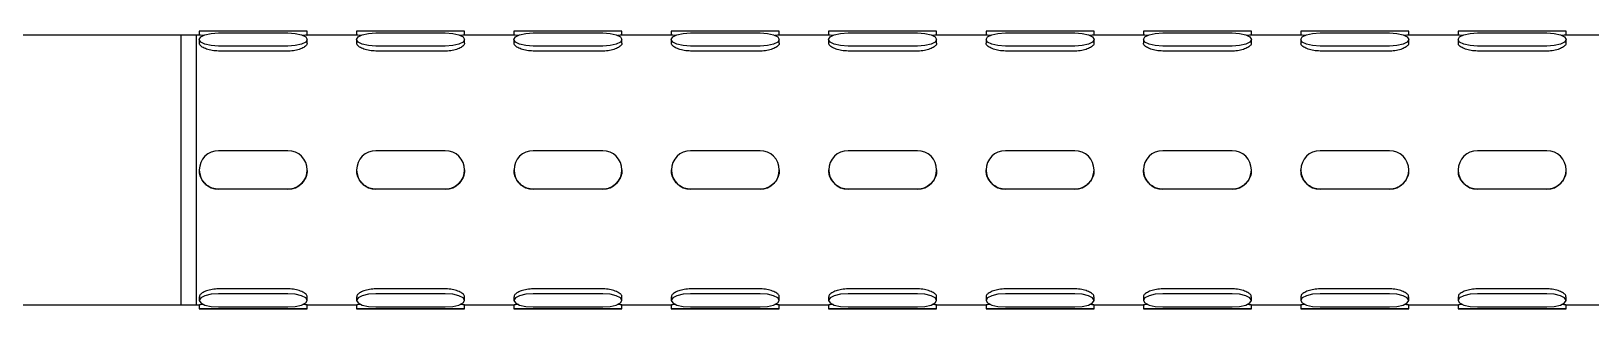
# Model space of a CAD drawing. Extents: x 0 to 3125, y 0 to 2290.
# Drawn here: x 743.2 to 944.8, y 1381.1 to 1417 of the extents above; entities that cross this region are included whole.
import ezdxf

# ---------------------------------------------------------------- set-up
doc = ezdxf.new("R2010")
doc.units = 0
doc.header["$LTSCALE"] = 10
doc.header["$MEASUREMENT"] = 0
doc.layers.get('0').update_dxf_attribs({"linetype": 'CONTINUOUS'})

msp = doc.modelspace()

# ---------------------------------------------------------------- linework, layer by layer
at = {"color": 7, "linetype": 'Continuous', "lineweight": 25}
for p, q in [((762.52, 1416.46), (738.51, 1416.46)), ((764.51, 1416.46), (762.52, 1416.46)), ((762.52, 1416.46), (762.52, 1399.01)), ((762.52, 1416.46), (762.52, 1381.56)), ((764.95, 1416.46), (764.51, 1416.46)), ((764.51, 1416.46), (764.51, 1381.56)), ((764.51, 1416.46), (764.51, 1381.56)), ((764.91, 1416.96), (764.91, 1416.46)), ((764.91, 1415.88), (764.91, 1415.41)), ((776.38, 1416.96), (767.41, 1416.96)), ((767.41, 1416.73), (776.38, 1416.73)), ((785.29, 1416.46), (778.84, 1416.46)), ((778.87, 1416.46), (778.87, 1416.96)), ((778.87, 1415.41), (778.87, 1415.88)), ((785.25, 1416.96), (785.25, 1416.46)), ((785.25, 1415.88), (785.25, 1415.41)), ((796.72, 1416.96), (787.75, 1416.96)), ((787.75, 1416.73), (796.72, 1416.73)), ((805.63, 1416.46), (799.18, 1416.46)), ((799.21, 1416.46), (799.21, 1416.96)), ((799.21, 1415.41), (799.21, 1415.88)), ((805.59, 1416.96), (805.59, 1416.46)), ((805.59, 1415.88), (805.59, 1415.41)), ((817.06, 1416.96), (808.09, 1416.96)), ((808.09, 1416.73), (817.06, 1416.73)), ((825.97, 1416.46), (819.52, 1416.46)), ((819.55, 1416.46), (819.55, 1416.96)), ((819.55, 1415.41), (819.55, 1415.88)), ((825.93, 1416.96), (825.93, 1416.46)), ((825.93, 1415.88), (825.93, 1415.41)), ((837.4, 1416.96), (828.43, 1416.96)), ((828.43, 1416.73), (837.4, 1416.73)), ((846.31, 1416.46), (839.86, 1416.46)), ((839.89, 1416.46), (839.89, 1416.96)), ((839.89, 1415.41), (839.89, 1415.88)), ((846.27, 1416.96), (846.27, 1416.46)), ((846.27, 1415.88), (846.27, 1415.41)), ((857.74, 1416.96), (848.77, 1416.96)), ((848.77, 1416.73), (857.74, 1416.73)), ((866.65, 1416.46), (860.2, 1416.46)), ((860.23, 1416.46), (860.23, 1416.96)), ((860.23, 1415.41), (860.23, 1415.88)), ((866.61, 1416.96), (866.61, 1416.46)), ((866.61, 1415.88), (866.61, 1415.41)), ((878.08, 1416.96), (869.11, 1416.96)), ((869.11, 1416.73), (878.08, 1416.73)), ((886.99, 1416.46), (880.54, 1416.46)), ((880.57, 1416.46), (880.57, 1416.96)), ((880.57, 1415.41), (880.57, 1415.88)), ((886.95, 1416.96), (886.95, 1416.46)), ((886.95, 1415.88), (886.95, 1415.41)), ((898.42, 1416.96), (889.45, 1416.96)), ((889.45, 1416.73), (898.42, 1416.73)), ((907.33, 1416.46), (900.88, 1416.46)), ((900.91, 1416.46), (900.91, 1416.96)), ((900.91, 1415.41), (900.91, 1415.88)), ((907.29, 1416.96), (907.29, 1416.46)), ((907.29, 1415.88), (907.29, 1415.41)), ((918.76, 1416.96), (909.79, 1416.96)), ((909.79, 1416.73), (918.76, 1416.73)), ((927.67, 1416.46), (921.22, 1416.46)), ((921.25, 1416.46), (921.25, 1416.96)), ((921.25, 1415.41), (921.25, 1415.88)), ((927.63, 1416.96), (927.63, 1416.46)), ((927.63, 1415.88), (927.63, 1415.41)), ((939.1, 1416.96), (930.13, 1416.96)), ((930.13, 1416.73), (939.1, 1416.73)), ((948.01, 1416.46), (941.56, 1416.46)), ((941.59, 1416.46), (941.59, 1416.96)), ((941.59, 1415.41), (941.59, 1415.88)), ((776.38, 1415.03), (767.41, 1415.03)), ((776.38, 1414.39), (767.41, 1414.39)), ((796.72, 1415.03), (787.75, 1415.03)), ((796.72, 1414.39), (787.75, 1414.39)), ((817.06, 1415.03), (808.09, 1415.03)), ((817.06, 1414.39), (808.09, 1414.39)), ((837.4, 1415.03), (828.43, 1415.03)), ((837.4, 1414.39), (828.43, 1414.39)), ((857.74, 1415.03), (848.77, 1415.03)), ((857.74, 1414.39), (848.77, 1414.39)), ((878.08, 1415.03), (869.11, 1415.03)), ((878.08, 1414.39), (869.11, 1414.39)), ((898.42, 1415.03), (889.45, 1415.03)), ((898.42, 1414.39), (889.45, 1414.39)), ((918.76, 1415.03), (909.79, 1415.03)), ((918.76, 1414.39), (909.79, 1414.39)), ((939.1, 1415.03), (930.13, 1415.03)), ((939.1, 1414.39), (930.13, 1414.39)), ((767.41, 1401.52), (776.38, 1401.52)), ((787.75, 1401.52), (796.72, 1401.52)), ((808.09, 1401.52), (817.06, 1401.52)), ((828.43, 1401.52), (837.4, 1401.52)), ((848.77, 1401.52), (857.74, 1401.52)), ((869.11, 1401.52), (878.08, 1401.52)), ((889.45, 1401.52), (898.42, 1401.52)), ((909.79, 1401.52), (918.76, 1401.52)), ((930.13, 1401.52), (939.1, 1401.52)), ((762.52, 1399.01), (762.52, 1381.56)), ((764.91, 1399.02), (764.91, 1399.02)), ((778.87, 1399.02), (778.87, 1399.02)), ((785.25, 1399.02), (785.25, 1399.02)), ((799.21, 1399.02), (799.21, 1399.02)), ((805.59, 1399.02), (805.59, 1399.02)), ((819.55, 1399.02), (819.55, 1399.02)), ((825.93, 1399.02), (825.93, 1399.02)), ((839.89, 1399.02), (839.89, 1399.02)), ((846.27, 1399.02), (846.27, 1399.02)), ((860.23, 1399.02), (860.23, 1399.02)), ((866.61, 1399.02), (866.61, 1399.02)), ((880.57, 1399.02), (880.57, 1399.02)), ((886.95, 1399.02), (886.95, 1399.02)), ((900.91, 1399.02), (900.91, 1399.02)), ((907.29, 1399.02), (907.29, 1399.02)), ((921.25, 1399.02), (921.25, 1399.02)), ((927.63, 1399.02), (927.63, 1399.02)), ((941.59, 1399.02), (941.59, 1399.02)), ((776.38, 1396.53), (767.41, 1396.53)), ((776.38, 1396.53), (767.41, 1396.53)), ((796.72, 1396.53), (787.75, 1396.53)), ((796.72, 1396.53), (787.75, 1396.53)), ((817.06, 1396.53), (808.09, 1396.53)), ((817.06, 1396.53), (808.09, 1396.53)), ((837.4, 1396.53), (828.43, 1396.53)), ((837.4, 1396.53), (828.43, 1396.53)), ((857.74, 1396.53), (848.77, 1396.53)), ((857.74, 1396.53), (848.77, 1396.53)), ((878.08, 1396.53), (869.11, 1396.53)), ((878.08, 1396.53), (869.11, 1396.53)), ((898.42, 1396.53), (889.45, 1396.53)), ((898.42, 1396.53), (889.45, 1396.53)), ((918.76, 1396.53), (909.79, 1396.53)), ((918.76, 1396.53), (909.79, 1396.53)), ((939.1, 1396.53), (930.13, 1396.53)), ((939.1, 1396.53), (930.13, 1396.53)), ((776.38, 1383.64), (767.41, 1383.64)), ((776.38, 1383.01), (767.41, 1383.01)), ((796.72, 1383.64), (787.75, 1383.64)), ((796.72, 1383.01), (787.75, 1383.01)), ((817.06, 1383.64), (808.09, 1383.64)), ((817.06, 1383.01), (808.09, 1383.01)), ((837.4, 1383.64), (828.43, 1383.64)), ((837.4, 1383.01), (828.43, 1383.01)), ((857.74, 1383.64), (848.77, 1383.64)), ((857.74, 1383.01), (848.77, 1383.01)), ((878.08, 1383.64), (869.11, 1383.64)), ((878.08, 1383.01), (869.11, 1383.01)), ((898.42, 1383.64), (889.45, 1383.64)), ((898.42, 1383.01), (889.45, 1383.01)), ((918.76, 1383.64), (909.79, 1383.64)), ((918.76, 1383.01), (909.79, 1383.01)), ((939.1, 1383.64), (930.13, 1383.64)), ((939.1, 1383.01), (930.13, 1383.01)), ((682.18, 1381.56), (762.52, 1381.56)), ((762.52, 1381.56), (764.51, 1381.56)), ((764.51, 1381.56), (764.94, 1381.56)), ((764.91, 1382.62), (764.91, 1382.15)), ((764.91, 1381.57), (764.91, 1381.07)), ((767.41, 1381.3), (776.38, 1381.3)), ((776.38, 1381.07), (767.41, 1381.07)), ((767.41, 1381.06), (776.38, 1381.06)), ((778.84, 1381.56), (785.28, 1381.56)), ((778.87, 1382.15), (778.87, 1382.62)), ((778.87, 1381.07), (778.87, 1381.57)), ((785.25, 1382.62), (785.25, 1382.15)), ((785.25, 1381.57), (785.25, 1381.07)), ((787.75, 1381.3), (796.72, 1381.3)), ((796.72, 1381.07), (787.75, 1381.07)), ((787.75, 1381.06), (796.72, 1381.06)), ((799.18, 1381.56), (805.62, 1381.56)), ((799.21, 1382.15), (799.21, 1382.62)), ((799.21, 1381.07), (799.21, 1381.57)), ((805.59, 1382.62), (805.59, 1382.15)), ((805.59, 1381.57), (805.59, 1381.07)), ((808.09, 1381.3), (817.06, 1381.3)), ((817.06, 1381.07), (808.09, 1381.07)), ((808.09, 1381.06), (817.06, 1381.06)), ((819.52, 1381.56), (825.96, 1381.56)), ((819.55, 1382.15), (819.55, 1382.62)), ((819.55, 1381.07), (819.55, 1381.57)), ((825.93, 1382.62), (825.93, 1382.15)), ((825.93, 1381.57), (825.93, 1381.07)), ((828.43, 1381.3), (837.4, 1381.3)), ((837.4, 1381.07), (828.43, 1381.07)), ((828.43, 1381.06), (837.4, 1381.06)), ((839.86, 1381.56), (846.3, 1381.56)), ((839.89, 1382.15), (839.89, 1382.62)), ((839.89, 1381.07), (839.89, 1381.57)), ((846.27, 1382.62), (846.27, 1382.15)), ((846.27, 1381.57), (846.27, 1381.07)), ((848.77, 1381.3), (857.74, 1381.3)), ((857.74, 1381.07), (848.77, 1381.07)), ((848.77, 1381.06), (857.74, 1381.06)), ((860.2, 1381.56), (866.64, 1381.56)), ((860.23, 1382.15), (860.23, 1382.62)), ((860.23, 1381.07), (860.23, 1381.57)), ((866.61, 1382.62), (866.61, 1382.15)), ((866.61, 1381.57), (866.61, 1381.07)), ((869.11, 1381.3), (878.08, 1381.3)), ((878.08, 1381.07), (869.11, 1381.07)), ((869.11, 1381.06), (878.08, 1381.06)), ((880.54, 1381.56), (886.98, 1381.56)), ((880.57, 1382.15), (880.57, 1382.62)), ((880.57, 1381.07), (880.57, 1381.57)), ((886.95, 1382.62), (886.95, 1382.15)), ((886.95, 1381.57), (886.95, 1381.07)), ((889.45, 1381.3), (898.42, 1381.3)), ((898.42, 1381.07), (889.45, 1381.07)), ((889.45, 1381.06), (898.42, 1381.06)), ((900.88, 1381.56), (907.32, 1381.56)), ((900.91, 1382.15), (900.91, 1382.62)), ((900.91, 1381.07), (900.91, 1381.57)), ((907.29, 1382.62), (907.29, 1382.15)), ((907.29, 1381.57), (907.29, 1381.07)), ((909.79, 1381.3), (918.76, 1381.3)), ((918.76, 1381.07), (909.79, 1381.07)), ((909.79, 1381.06), (918.76, 1381.06)), ((921.22, 1381.56), (927.66, 1381.56)), ((921.25, 1382.15), (921.25, 1382.62)), ((921.25, 1381.07), (921.25, 1381.57)), ((927.63, 1382.62), (927.63, 1382.15)), ((927.63, 1381.57), (927.63, 1381.07)), ((930.13, 1381.3), (939.1, 1381.3)), ((939.1, 1381.07), (930.13, 1381.07)), ((930.13, 1381.06), (939.1, 1381.06)), ((941.56, 1381.56), (948, 1381.56)), ((941.59, 1382.15), (941.59, 1382.62)), ((941.59, 1381.07), (941.59, 1381.57))]:
    msp.add_line(p, q, dxfattribs=at)
at = {"color": 7, "linetype": 'Continuous', "lineweight": 25, "flags": 128}
for points in [[(767.41, 1415.03), (766.45, 1415.09), (765.64, 1415.28), (765.1, 1415.55), (764.91, 1415.88), (765.1, 1416.21), (765.64, 1416.48), (766.45, 1416.67), (767.41, 1416.73)], [(776.38, 1416.73), (777.33, 1416.67), (778.14, 1416.48), (778.68, 1416.21), (778.87, 1415.88), (778.68, 1415.55), (778.14, 1415.28), (777.33, 1415.09), (776.38, 1415.03)], [(787.75, 1415.03), (786.79, 1415.09), (785.98, 1415.28), (785.44, 1415.55), (785.25, 1415.88), (785.44, 1416.21), (785.98, 1416.48), (786.79, 1416.67), (787.75, 1416.73)], [(796.72, 1416.73), (797.67, 1416.67), (798.48, 1416.48), (799.02, 1416.21), (799.21, 1415.88), (799.02, 1415.55), (798.48, 1415.28), (797.67, 1415.09), (796.72, 1415.03)], [(808.09, 1415.03), (807.13, 1415.09), (806.32, 1415.28), (805.78, 1415.55), (805.59, 1415.88), (805.78, 1416.21), (806.32, 1416.48), (807.13, 1416.67), (808.09, 1416.73)], [(817.06, 1416.73), (818.01, 1416.67), (818.82, 1416.48), (819.36, 1416.21), (819.55, 1415.88), (819.36, 1415.55), (818.82, 1415.28), (818.01, 1415.09), (817.06, 1415.03)], [(828.43, 1415.03), (827.47, 1415.09), (826.66, 1415.28), (826.12, 1415.55), (825.93, 1415.88), (826.12, 1416.21), (826.66, 1416.48), (827.47, 1416.67), (828.43, 1416.73)], [(837.4, 1416.73), (838.35, 1416.67), (839.16, 1416.48), (839.7, 1416.21), (839.89, 1415.88), (839.7, 1415.55), (839.16, 1415.28), (838.35, 1415.09), (837.4, 1415.03)], [(848.77, 1415.03), (847.81, 1415.09), (847, 1415.28), (846.46, 1415.55), (846.27, 1415.88), (846.46, 1416.21), (847, 1416.48), (847.81, 1416.67), (848.77, 1416.73)], [(857.74, 1416.73), (858.69, 1416.67), (859.5, 1416.48), (860.04, 1416.21), (860.23, 1415.88), (860.04, 1415.55), (859.5, 1415.28), (858.69, 1415.09), (857.74, 1415.03)], [(869.11, 1415.03), (868.15, 1415.09), (867.34, 1415.28), (866.8, 1415.55), (866.61, 1415.88), (866.8, 1416.21), (867.34, 1416.48), (868.15, 1416.67), (869.11, 1416.73)], [(878.08, 1416.73), (879.03, 1416.67), (879.84, 1416.48), (880.38, 1416.21), (880.57, 1415.88), (880.38, 1415.55), (879.84, 1415.28), (879.03, 1415.09), (878.08, 1415.03)], [(889.45, 1415.03), (888.49, 1415.09), (887.68, 1415.28), (887.14, 1415.55), (886.95, 1415.88), (887.14, 1416.21), (887.68, 1416.48), (888.49, 1416.67), (889.45, 1416.73)], [(898.42, 1416.73), (899.37, 1416.67), (900.18, 1416.48), (900.72, 1416.21), (900.91, 1415.88), (900.72, 1415.55), (900.18, 1415.28), (899.37, 1415.09), (898.42, 1415.03)], [(909.79, 1415.03), (908.83, 1415.09), (908.02, 1415.28), (907.48, 1415.55), (907.29, 1415.88), (907.48, 1416.21), (908.02, 1416.48), (908.83, 1416.67), (909.79, 1416.73)], [(918.76, 1416.73), (919.71, 1416.67), (920.52, 1416.48), (921.06, 1416.21), (921.25, 1415.88), (921.06, 1415.55), (920.52, 1415.28), (919.71, 1415.09), (918.76, 1415.03)], [(930.13, 1415.03), (929.17, 1415.09), (928.36, 1415.28), (927.82, 1415.55), (927.63, 1415.88), (927.82, 1416.21), (928.36, 1416.48), (929.17, 1416.67), (930.13, 1416.73)], [(939.1, 1416.73), (940.05, 1416.67), (940.86, 1416.48), (941.4, 1416.21), (941.59, 1415.88), (941.4, 1415.55), (940.86, 1415.28), (940.05, 1415.09), (939.1, 1415.03)], [(767.41, 1383.01), (766.45, 1382.94), (765.64, 1382.75), (765.1, 1382.48), (764.91, 1382.15), (765.1, 1381.82), (765.64, 1381.55), (766.45, 1381.36), (767.41, 1381.3)], [(776.38, 1381.3), (777.33, 1381.36), (778.14, 1381.55), (778.68, 1381.82), (778.87, 1382.15), (778.68, 1382.48), (778.14, 1382.75), (777.33, 1382.94), (776.38, 1383.01)], [(787.75, 1383.01), (786.79, 1382.94), (785.98, 1382.75), (785.44, 1382.48), (785.25, 1382.15), (785.44, 1381.82), (785.98, 1381.55), (786.79, 1381.36), (787.75, 1381.3)], [(796.72, 1381.3), (797.67, 1381.36), (798.48, 1381.55), (799.02, 1381.82), (799.21, 1382.15), (799.02, 1382.48), (798.48, 1382.75), (797.67, 1382.94), (796.72, 1383.01)], [(808.09, 1383.01), (807.13, 1382.94), (806.32, 1382.75), (805.78, 1382.48), (805.59, 1382.15), (805.78, 1381.82), (806.32, 1381.55), (807.13, 1381.36), (808.09, 1381.3)], [(817.06, 1381.3), (818.01, 1381.36), (818.82, 1381.55), (819.36, 1381.82), (819.55, 1382.15), (819.36, 1382.48), (818.82, 1382.75), (818.01, 1382.94), (817.06, 1383.01)], [(828.43, 1383.01), (827.47, 1382.94), (826.66, 1382.75), (826.12, 1382.48), (825.93, 1382.15), (826.12, 1381.82), (826.66, 1381.55), (827.47, 1381.36), (828.43, 1381.3)], [(837.4, 1381.3), (838.35, 1381.36), (839.16, 1381.55), (839.7, 1381.82), (839.89, 1382.15), (839.7, 1382.48), (839.16, 1382.75), (838.35, 1382.94), (837.4, 1383.01)], [(848.77, 1383.01), (847.81, 1382.94), (847, 1382.75), (846.46, 1382.48), (846.27, 1382.15), (846.46, 1381.82), (847, 1381.55), (847.81, 1381.36), (848.77, 1381.3)], [(857.74, 1381.3), (858.69, 1381.36), (859.5, 1381.55), (860.04, 1381.82), (860.23, 1382.15), (860.04, 1382.48), (859.5, 1382.75), (858.69, 1382.94), (857.74, 1383.01)], [(869.11, 1383.01), (868.15, 1382.94), (867.34, 1382.75), (866.8, 1382.48), (866.61, 1382.15), (866.8, 1381.82), (867.34, 1381.55), (868.15, 1381.36), (869.11, 1381.3)], [(878.08, 1381.3), (879.03, 1381.36), (879.84, 1381.55), (880.38, 1381.82), (880.57, 1382.15), (880.38, 1382.48), (879.84, 1382.75), (879.03, 1382.94), (878.08, 1383.01)], [(889.45, 1383.01), (888.49, 1382.94), (887.68, 1382.75), (887.14, 1382.48), (886.95, 1382.15), (887.14, 1381.82), (887.68, 1381.55), (888.49, 1381.36), (889.45, 1381.3)], [(898.42, 1381.3), (899.37, 1381.36), (900.18, 1381.55), (900.72, 1381.82), (900.91, 1382.15), (900.72, 1382.48), (900.18, 1382.75), (899.37, 1382.94), (898.42, 1383.01)], [(909.79, 1383.01), (908.83, 1382.94), (908.02, 1382.75), (907.48, 1382.48), (907.29, 1382.15), (907.48, 1381.82), (908.02, 1381.55), (908.83, 1381.36), (909.79, 1381.3)], [(918.76, 1381.3), (919.71, 1381.36), (920.52, 1381.55), (921.06, 1381.82), (921.25, 1382.15), (921.06, 1382.48), (920.52, 1382.75), (919.71, 1382.94), (918.76, 1383.01)], [(930.13, 1383.01), (929.17, 1382.94), (928.36, 1382.75), (927.82, 1382.48), (927.63, 1382.15), (927.82, 1381.82), (928.36, 1381.55), (929.17, 1381.36), (930.13, 1381.3)], [(939.1, 1381.3), (940.05, 1381.36), (940.86, 1381.55), (941.4, 1381.82), (941.59, 1382.15), (941.4, 1382.48), (940.86, 1382.75), (940.05, 1382.94), (939.1, 1383.01)], [(767.41, 1381.07), (766.45, 1381.07), (765.64, 1381.07), (765.1, 1381.07), (764.91, 1381.07), (765.1, 1381.06), (765.64, 1381.06), (766.45, 1381.06), (767.41, 1381.06)], [(776.38, 1381.06), (777.33, 1381.06), (778.14, 1381.06), (778.68, 1381.06), (778.87, 1381.07), (778.68, 1381.07), (778.14, 1381.07), (777.33, 1381.07), (776.38, 1381.07)], [(787.75, 1381.07), (786.79, 1381.07), (785.98, 1381.07), (785.44, 1381.07), (785.25, 1381.07), (785.44, 1381.06), (785.98, 1381.06), (786.79, 1381.06), (787.75, 1381.06)], [(796.72, 1381.06), (797.67, 1381.06), (798.48, 1381.06), (799.02, 1381.06), (799.21, 1381.07), (799.02, 1381.07), (798.48, 1381.07), (797.67, 1381.07), (796.72, 1381.07)], [(808.09, 1381.07), (807.13, 1381.07), (806.32, 1381.07), (805.78, 1381.07), (805.59, 1381.07), (805.78, 1381.06), (806.32, 1381.06), (807.13, 1381.06), (808.09, 1381.06)], [(817.06, 1381.06), (818.01, 1381.06), (818.82, 1381.06), (819.36, 1381.06), (819.55, 1381.07), (819.36, 1381.07), (818.82, 1381.07), (818.01, 1381.07), (817.06, 1381.07)], [(828.43, 1381.07), (827.47, 1381.07), (826.66, 1381.07), (826.12, 1381.07), (825.93, 1381.07), (826.12, 1381.06), (826.66, 1381.06), (827.47, 1381.06), (828.43, 1381.06)], [(837.4, 1381.06), (838.35, 1381.06), (839.16, 1381.06), (839.7, 1381.06), (839.89, 1381.07), (839.7, 1381.07), (839.16, 1381.07), (838.35, 1381.07), (837.4, 1381.07)], [(848.77, 1381.07), (847.81, 1381.07), (847, 1381.07), (846.46, 1381.07), (846.27, 1381.07), (846.46, 1381.06), (847, 1381.06), (847.81, 1381.06), (848.77, 1381.06)], [(857.74, 1381.06), (858.69, 1381.06), (859.5, 1381.06), (860.04, 1381.06), (860.23, 1381.07), (860.04, 1381.07), (859.5, 1381.07), (858.69, 1381.07), (857.74, 1381.07)], [(869.11, 1381.07), (868.15, 1381.07), (867.34, 1381.07), (866.8, 1381.07), (866.61, 1381.07), (866.8, 1381.06), (867.34, 1381.06), (868.15, 1381.06), (869.11, 1381.06)], [(878.08, 1381.06), (879.03, 1381.06), (879.84, 1381.06), (880.38, 1381.06), (880.57, 1381.07), (880.38, 1381.07), (879.84, 1381.07), (879.03, 1381.07), (878.08, 1381.07)], [(889.45, 1381.07), (888.49, 1381.07), (887.68, 1381.07), (887.14, 1381.07), (886.95, 1381.07), (887.14, 1381.06), (887.68, 1381.06), (888.49, 1381.06), (889.45, 1381.06)], [(898.42, 1381.06), (899.37, 1381.06), (900.18, 1381.06), (900.72, 1381.06), (900.91, 1381.07), (900.72, 1381.07), (900.18, 1381.07), (899.37, 1381.07), (898.42, 1381.07)], [(909.79, 1381.07), (908.83, 1381.07), (908.02, 1381.07), (907.48, 1381.07), (907.29, 1381.07), (907.48, 1381.06), (908.02, 1381.06), (908.83, 1381.06), (909.79, 1381.06)], [(918.76, 1381.06), (919.71, 1381.06), (920.52, 1381.06), (921.06, 1381.06), (921.25, 1381.07), (921.06, 1381.07), (920.52, 1381.07), (919.71, 1381.07), (918.76, 1381.07)], [(930.13, 1381.07), (929.17, 1381.07), (928.36, 1381.07), (927.82, 1381.07), (927.63, 1381.07), (927.82, 1381.06), (928.36, 1381.06), (929.17, 1381.06), (930.13, 1381.06)], [(939.1, 1381.06), (940.05, 1381.06), (940.86, 1381.06), (941.4, 1381.06), (941.59, 1381.07), (941.4, 1381.07), (940.86, 1381.07), (940.05, 1381.07), (939.1, 1381.07)]]:
    msp.add_lwpolyline(points, dxfattribs=at)
at = {"color": 7, "linetype": 'Continuous', "lineweight": 25}
for centre, radius, start, end in [((766.78, 380.71), 1036.25, 89.96558, 90.10338), ((777, 380.71), 1036.25, 89.89662, 90.03442), ((787.12, 380.71), 1036.25, 89.96558, 90.10338), ((797.34, 380.71), 1036.25, 89.89662, 90.03442), ((807.46, 380.71), 1036.25, 89.96558, 90.10338), ((817.68, 380.71), 1036.25, 89.89662, 90.03442), ((827.8, 380.71), 1036.25, 89.96558, 90.10338), ((838.02, 380.71), 1036.25, 89.89662, 90.03442), ((848.14, 380.71), 1036.25, 89.96558, 90.10338), ((858.36, 380.71), 1036.25, 89.89662, 90.03442), ((868.48, 380.71), 1036.25, 89.96558, 90.10338), ((878.7, 380.71), 1036.25, 89.89662, 90.03442), ((888.82, 380.71), 1036.25, 89.96558, 90.10338), ((899.04, 380.71), 1036.25, 89.89662, 90.03442), ((909.16, 380.71), 1036.25, 89.96558, 90.10338), ((919.38, 380.71), 1036.25, 89.89662, 90.03442), ((929.5, 380.71), 1036.25, 89.96558, 90.10338), ((939.72, 380.71), 1036.25, 89.89662, 90.03442), ((767.41, 1399.02), 2.49, 90, 270), ((776.38, 1399.02), 2.49, 270, 90), ((787.75, 1399.02), 2.49, 90, 270), ((796.72, 1399.02), 2.49, 270, 90), ((808.09, 1399.02), 2.49, 90, 270), ((817.06, 1399.02), 2.49, 270, 90), ((828.43, 1399.02), 2.49, 90, 270), ((837.4, 1399.02), 2.49, 270, 90), ((848.77, 1399.02), 2.49, 90, 270), ((857.74, 1399.02), 2.49, 270, 90), ((869.11, 1399.02), 2.49, 90, 270), ((878.08, 1399.02), 2.49, 270, 90), ((889.45, 1399.02), 2.49, 90, 270), ((898.42, 1399.02), 2.49, 270, 90), ((909.79, 1399.02), 2.49, 90, 270), ((918.76, 1399.02), 2.49, 270, 90), ((930.13, 1399.02), 2.49, 90, 270), ((939.1, 1399.02), 2.49, 270, 90)]:
    msp.add_arc(centre, radius, start, end, dxfattribs=at)
for points, knots in [([(767.41, 1414.39), (767.13, 1414.41), (766.57, 1414.43), (765.83, 1414.63), (765.27, 1414.9), (764.94, 1415.18), (764.94, 1415.34), (764.94, 1415.41)], [0, 0, 0, 0, 0.213248, 0.426444, 0.641012, 0.856495, 1, 1, 1, 1]), ([(765.48, 1416.39), (765.41, 1416.4), (765.16, 1416.42), (764.95, 1416.46), (764.95, 1416.46), (764.95, 1416.46)], [0, 0, 0, 0, 0.159665, 0.668529, 1, 1, 1, 1]), ([(778.84, 1415.41), (778.85, 1415.38), (778.88, 1415.26), (778.66, 1415.01), (778.19, 1414.72), (777.49, 1414.49), (776.85, 1414.4), (776.48, 1414.39), (776.38, 1414.39)], [0, 0, 0, 0, 0.070496, 0.28295, 0.496154, 0.711255, 0.926476, 1, 1, 1, 1]), ([(778.84, 1416.46), (778.85, 1416.46), (778.88, 1416.46), (778.71, 1416.44), (778.43, 1416.41), (778.32, 1416.39)], [0, 0, 0, 0, 0.162892, 0.669946, 1, 1, 1, 1]), ([(787.75, 1414.39), (787.47, 1414.41), (786.91, 1414.43), (786.17, 1414.63), (785.61, 1414.9), (785.28, 1415.18), (785.28, 1415.34), (785.28, 1415.41)], [0, 0, 0, 0, 0.213248, 0.426444, 0.641012, 0.856495, 1, 1, 1, 1]), ([(785.82, 1416.39), (785.75, 1416.4), (785.5, 1416.42), (785.29, 1416.46), (785.29, 1416.46), (785.29, 1416.46)], [0, 0, 0, 0, 0.159665, 0.668529, 1, 1, 1, 1]), ([(799.18, 1415.41), (799.19, 1415.38), (799.22, 1415.26), (799, 1415.01), (798.53, 1414.72), (797.83, 1414.49), (797.19, 1414.4), (796.82, 1414.39), (796.72, 1414.39)], [0, 0, 0, 0, 0.070496, 0.28295, 0.496154, 0.711255, 0.926476, 1, 1, 1, 1]), ([(799.18, 1416.46), (799.19, 1416.46), (799.22, 1416.46), (799.05, 1416.44), (798.77, 1416.41), (798.66, 1416.39)], [0, 0, 0, 0, 0.162892, 0.669946, 1, 1, 1, 1]), ([(808.09, 1414.39), (807.81, 1414.41), (807.25, 1414.43), (806.51, 1414.63), (805.95, 1414.9), (805.62, 1415.18), (805.62, 1415.34), (805.62, 1415.41)], [0, 0, 0, 0, 0.213248, 0.426444, 0.641012, 0.856495, 1, 1, 1, 1]), ([(806.16, 1416.39), (806.09, 1416.4), (805.84, 1416.42), (805.63, 1416.46), (805.63, 1416.46), (805.63, 1416.46)], [0, 0, 0, 0, 0.159665, 0.668529, 1, 1, 1, 1]), ([(819.52, 1415.41), (819.53, 1415.38), (819.56, 1415.26), (819.34, 1415.01), (818.87, 1414.72), (818.17, 1414.49), (817.53, 1414.4), (817.16, 1414.39), (817.06, 1414.39)], [0, 0, 0, 0, 0.070496, 0.28295, 0.496154, 0.711255, 0.926476, 1, 1, 1, 1]), ([(819.52, 1416.46), (819.53, 1416.46), (819.56, 1416.46), (819.39, 1416.44), (819.11, 1416.41), (819, 1416.39)], [0, 0, 0, 0, 0.162892, 0.669946, 1, 1, 1, 1]), ([(828.43, 1414.39), (828.15, 1414.41), (827.59, 1414.43), (826.85, 1414.63), (826.29, 1414.9), (825.96, 1415.18), (825.96, 1415.34), (825.96, 1415.41)], [0, 0, 0, 0, 0.213248, 0.426444, 0.641012, 0.856495, 1, 1, 1, 1]), ([(826.5, 1416.39), (826.43, 1416.4), (826.18, 1416.42), (825.97, 1416.46), (825.97, 1416.46), (825.97, 1416.46)], [0, 0, 0, 0, 0.159665, 0.668529, 1, 1, 1, 1]), ([(839.86, 1415.41), (839.87, 1415.38), (839.9, 1415.26), (839.68, 1415.01), (839.21, 1414.72), (838.51, 1414.49), (837.87, 1414.4), (837.5, 1414.39), (837.4, 1414.39)], [0, 0, 0, 0, 0.070496, 0.28295, 0.496154, 0.711255, 0.926476, 1, 1, 1, 1]), ([(839.86, 1416.46), (839.87, 1416.46), (839.9, 1416.46), (839.73, 1416.44), (839.45, 1416.41), (839.34, 1416.39)], [0, 0, 0, 0, 0.162892, 0.669946, 1, 1, 1, 1]), ([(848.77, 1414.39), (848.49, 1414.41), (847.93, 1414.43), (847.19, 1414.63), (846.63, 1414.9), (846.3, 1415.18), (846.3, 1415.34), (846.3, 1415.41)], [0, 0, 0, 0, 0.213248, 0.426444, 0.641012, 0.856495, 1, 1, 1, 1]), ([(846.84, 1416.39), (846.77, 1416.4), (846.52, 1416.42), (846.31, 1416.46), (846.31, 1416.46), (846.31, 1416.46)], [0, 0, 0, 0, 0.159665, 0.668529, 1, 1, 1, 1]), ([(860.2, 1415.41), (860.21, 1415.38), (860.24, 1415.26), (860.02, 1415.01), (859.55, 1414.72), (858.85, 1414.49), (858.21, 1414.4), (857.84, 1414.39), (857.74, 1414.39)], [0, 0, 0, 0, 0.070496, 0.28295, 0.496154, 0.711255, 0.926476, 1, 1, 1, 1]), ([(860.2, 1416.46), (860.21, 1416.46), (860.24, 1416.46), (860.07, 1416.44), (859.79, 1416.41), (859.68, 1416.39)], [0, 0, 0, 0, 0.162892, 0.669946, 1, 1, 1, 1]), ([(869.11, 1414.39), (868.83, 1414.41), (868.27, 1414.43), (867.53, 1414.63), (866.97, 1414.9), (866.64, 1415.18), (866.64, 1415.34), (866.64, 1415.41)], [0, 0, 0, 0, 0.213248, 0.426444, 0.641012, 0.856495, 1, 1, 1, 1]), ([(867.18, 1416.39), (867.11, 1416.4), (866.86, 1416.42), (866.65, 1416.46), (866.65, 1416.46), (866.65, 1416.46)], [0, 0, 0, 0, 0.159665, 0.668529, 1, 1, 1, 1]), ([(880.54, 1415.41), (880.55, 1415.38), (880.58, 1415.26), (880.36, 1415.01), (879.89, 1414.72), (879.19, 1414.49), (878.55, 1414.4), (878.18, 1414.39), (878.08, 1414.39)], [0, 0, 0, 0, 0.070496, 0.28295, 0.496154, 0.711255, 0.926476, 1, 1, 1, 1]), ([(880.54, 1416.46), (880.55, 1416.46), (880.58, 1416.46), (880.41, 1416.44), (880.13, 1416.41), (880.02, 1416.39)], [0, 0, 0, 0, 0.162892, 0.669946, 1, 1, 1, 1]), ([(889.45, 1414.39), (889.17, 1414.41), (888.61, 1414.43), (887.87, 1414.63), (887.31, 1414.9), (886.98, 1415.18), (886.98, 1415.34), (886.98, 1415.41)], [0, 0, 0, 0, 0.213248, 0.426444, 0.641012, 0.856495, 1, 1, 1, 1]), ([(887.52, 1416.39), (887.45, 1416.4), (887.2, 1416.42), (886.99, 1416.46), (886.99, 1416.46), (886.99, 1416.46)], [0, 0, 0, 0, 0.159665, 0.668529, 1, 1, 1, 1]), ([(900.88, 1415.41), (900.89, 1415.38), (900.92, 1415.26), (900.7, 1415.01), (900.23, 1414.72), (899.53, 1414.49), (898.89, 1414.4), (898.52, 1414.39), (898.42, 1414.39)], [0, 0, 0, 0, 0.070496, 0.28295, 0.496154, 0.711255, 0.926476, 1, 1, 1, 1]), ([(900.88, 1416.46), (900.89, 1416.46), (900.92, 1416.46), (900.75, 1416.44), (900.47, 1416.41), (900.36, 1416.39)], [0, 0, 0, 0, 0.162892, 0.669946, 1, 1, 1, 1]), ([(909.79, 1414.39), (909.51, 1414.41), (908.95, 1414.43), (908.21, 1414.63), (907.65, 1414.9), (907.32, 1415.18), (907.32, 1415.34), (907.32, 1415.41)], [0, 0, 0, 0, 0.213248, 0.426444, 0.641012, 0.856495, 1, 1, 1, 1]), ([(907.86, 1416.39), (907.79, 1416.4), (907.54, 1416.42), (907.33, 1416.46), (907.33, 1416.46), (907.33, 1416.46)], [0, 0, 0, 0, 0.159665, 0.668529, 1, 1, 1, 1]), ([(921.22, 1415.41), (921.23, 1415.38), (921.26, 1415.26), (921.04, 1415.01), (920.57, 1414.72), (919.87, 1414.49), (919.23, 1414.4), (918.86, 1414.39), (918.76, 1414.39)], [0, 0, 0, 0, 0.070496, 0.28295, 0.496154, 0.711255, 0.926476, 1, 1, 1, 1]), ([(921.22, 1416.46), (921.23, 1416.46), (921.26, 1416.46), (921.09, 1416.44), (920.81, 1416.41), (920.7, 1416.39)], [0, 0, 0, 0, 0.162892, 0.6699459, 1, 1, 1, 1]), ([(930.13, 1414.39), (929.85, 1414.41), (929.29, 1414.43), (928.55, 1414.63), (927.99, 1414.9), (927.66, 1415.18), (927.66, 1415.34), (927.66, 1415.41)], [0, 0, 0, 0, 0.213248, 0.426444, 0.641012, 0.856495, 1, 1, 1, 1]), ([(928.2, 1416.39), (928.14, 1416.4), (927.88, 1416.42), (927.67, 1416.46), (927.67, 1416.46), (927.67, 1416.46)], [0, 0, 0, 0, 0.159665, 0.668529, 1, 1, 1, 1]), ([(941.56, 1415.41), (941.57, 1415.38), (941.6, 1415.26), (941.38, 1415.01), (940.91, 1414.72), (940.21, 1414.49), (939.57, 1414.4), (939.2, 1414.39), (939.1, 1414.39)], [0, 0, 0, 0, 0.070496, 0.28295, 0.496154, 0.711255, 0.926476, 1, 1, 1, 1]), ([(941.56, 1416.46), (941.57, 1416.46), (941.6, 1416.46), (941.43, 1416.44), (941.15, 1416.41), (941.04, 1416.39)], [0, 0, 0, 0, 0.162892, 0.6699459, 1, 1, 1, 1]), ([(767.41, 1396.53), (767.13, 1396.56), (766.57, 1396.61), (765.83, 1397.04), (765.27, 1397.66), (764.94, 1398.37), (764.94, 1398.84), (764.94, 1399.02)], [0, 0, 0, 0, 0.213248, 0.426444, 0.641012, 0.856495, 1, 1, 1, 1]), ([(778.84, 1399.02), (778.85, 1398.93), (778.88, 1398.56), (778.66, 1397.93), (778.19, 1397.23), (777.49, 1396.74), (776.85, 1396.55), (776.48, 1396.53), (776.38, 1396.53)], [0, 0, 0, 0, 0.070496, 0.28295, 0.496154, 0.711255, 0.926476, 1, 1, 1, 1]), ([(787.75, 1396.53), (787.47, 1396.56), (786.91, 1396.61), (786.17, 1397.04), (785.61, 1397.66), (785.28, 1398.37), (785.28, 1398.84), (785.28, 1399.02)], [0, 0, 0, 0, 0.213248, 0.426444, 0.641012, 0.856495, 1, 1, 1, 1]), ([(799.18, 1399.02), (799.19, 1398.93), (799.22, 1398.56), (799, 1397.93), (798.53, 1397.23), (797.83, 1396.74), (797.19, 1396.55), (796.82, 1396.53), (796.72, 1396.53)], [0, 0, 0, 0, 0.070496, 0.28295, 0.496154, 0.711255, 0.926476, 1, 1, 1, 1]), ([(808.09, 1396.53), (807.81, 1396.56), (807.25, 1396.61), (806.51, 1397.04), (805.95, 1397.66), (805.62, 1398.37), (805.62, 1398.84), (805.62, 1399.02)], [0, 0, 0, 0, 0.213248, 0.426444, 0.641012, 0.856495, 1, 1, 1, 1]), ([(819.52, 1399.02), (819.53, 1398.93), (819.56, 1398.56), (819.34, 1397.93), (818.87, 1397.23), (818.17, 1396.74), (817.53, 1396.55), (817.16, 1396.53), (817.06, 1396.53)], [0, 0, 0, 0, 0.070496, 0.28295, 0.496154, 0.711255, 0.926476, 1, 1, 1, 1]), ([(828.43, 1396.53), (828.15, 1396.56), (827.59, 1396.61), (826.85, 1397.04), (826.29, 1397.66), (825.96, 1398.37), (825.96, 1398.84), (825.96, 1399.02)], [0, 0, 0, 0, 0.213248, 0.426444, 0.641012, 0.856495, 1, 1, 1, 1]), ([(839.86, 1399.02), (839.87, 1398.93), (839.9, 1398.56), (839.68, 1397.93), (839.21, 1397.23), (838.51, 1396.74), (837.87, 1396.55), (837.5, 1396.53), (837.4, 1396.53)], [0, 0, 0, 0, 0.070496, 0.28295, 0.496154, 0.711255, 0.926476, 1, 1, 1, 1]), ([(848.77, 1396.53), (848.49, 1396.56), (847.93, 1396.61), (847.19, 1397.04), (846.63, 1397.66), (846.3, 1398.37), (846.3, 1398.84), (846.3, 1399.02)], [0, 0, 0, 0, 0.213248, 0.426444, 0.641012, 0.856495, 1, 1, 1, 1]), ([(860.2, 1399.02), (860.21, 1398.93), (860.24, 1398.56), (860.02, 1397.93), (859.55, 1397.23), (858.85, 1396.74), (858.21, 1396.55), (857.84, 1396.53), (857.74, 1396.53)], [0, 0, 0, 0, 0.070496, 0.28295, 0.496154, 0.711255, 0.926476, 1, 1, 1, 1]), ([(869.11, 1396.53), (868.83, 1396.56), (868.27, 1396.61), (867.53, 1397.04), (866.97, 1397.66), (866.64, 1398.37), (866.64, 1398.84), (866.64, 1399.02)], [0, 0, 0, 0, 0.213248, 0.426444, 0.641012, 0.856495, 1, 1, 1, 1]), ([(880.54, 1399.02), (880.55, 1398.93), (880.58, 1398.56), (880.36, 1397.93), (879.89, 1397.23), (879.19, 1396.74), (878.55, 1396.55), (878.18, 1396.53), (878.08, 1396.53)], [0, 0, 0, 0, 0.070496, 0.28295, 0.496154, 0.711255, 0.926476, 1, 1, 1, 1]), ([(889.45, 1396.53), (889.17, 1396.56), (888.61, 1396.61), (887.87, 1397.04), (887.31, 1397.66), (886.98, 1398.37), (886.98, 1398.84), (886.98, 1399.02)], [0, 0, 0, 0, 0.213248, 0.426444, 0.641012, 0.856495, 1, 1, 1, 1]), ([(900.88, 1399.02), (900.89, 1398.93), (900.92, 1398.56), (900.7, 1397.93), (900.23, 1397.23), (899.53, 1396.74), (898.89, 1396.55), (898.52, 1396.53), (898.42, 1396.53)], [0, 0, 0, 0, 0.070496, 0.28295, 0.496154, 0.711255, 0.926476, 1, 1, 1, 1]), ([(909.79, 1396.53), (909.51, 1396.56), (908.95, 1396.61), (908.21, 1397.04), (907.65, 1397.66), (907.32, 1398.37), (907.32, 1398.84), (907.32, 1399.02)], [0, 0, 0, 0, 0.213248, 0.426444, 0.641012, 0.856495, 1, 1, 1, 1]), ([(921.22, 1399.02), (921.23, 1398.93), (921.26, 1398.56), (921.04, 1397.93), (920.57, 1397.23), (919.87, 1396.74), (919.23, 1396.55), (918.86, 1396.53), (918.76, 1396.53)], [0, 0, 0, 0, 0.070496, 0.28295, 0.496154, 0.711255, 0.926476, 1, 1, 1, 1]), ([(930.13, 1396.53), (929.85, 1396.56), (929.29, 1396.61), (928.55, 1397.04), (927.99, 1397.66), (927.66, 1398.37), (927.66, 1398.84), (927.66, 1399.02)], [0, 0, 0, 0, 0.213248, 0.426444, 0.641012, 0.856495, 1, 1, 1, 1]), ([(941.56, 1399.02), (941.57, 1398.93), (941.6, 1398.56), (941.38, 1397.93), (940.91, 1397.23), (940.21, 1396.74), (939.57, 1396.55), (939.2, 1396.53), (939.1, 1396.53)], [0, 0, 0, 0, 0.070496, 0.28295, 0.496154, 0.711255, 0.926476, 1, 1, 1, 1]), ([(767.41, 1383.64), (767.13, 1383.63), (766.57, 1383.6), (765.83, 1383.4), (765.27, 1383.13), (764.94, 1382.85), (764.94, 1382.69), (764.94, 1382.62)], [0, 0, 0, 0, 0.213248, 0.426444, 0.641012, 0.856495, 1, 1, 1, 1]), ([(778.84, 1382.62), (778.85, 1382.65), (778.88, 1382.78), (778.66, 1383.02), (778.19, 1383.31), (777.49, 1383.54), (776.85, 1383.63), (776.48, 1383.64), (776.38, 1383.64)], [0, 0, 0, 0, 0.070496, 0.28295, 0.496154, 0.711255, 0.926476, 1, 1, 1, 1]), ([(787.75, 1383.64), (787.47, 1383.63), (786.91, 1383.6), (786.17, 1383.4), (785.61, 1383.13), (785.28, 1382.85), (785.28, 1382.69), (785.28, 1382.62)], [0, 0, 0, 0, 0.213248, 0.426444, 0.641012, 0.856495, 1, 1, 1, 1]), ([(799.18, 1382.62), (799.19, 1382.65), (799.22, 1382.78), (799, 1383.02), (798.53, 1383.31), (797.83, 1383.54), (797.19, 1383.63), (796.82, 1383.64), (796.72, 1383.64)], [0, 0, 0, 0, 0.070496, 0.28295, 0.496154, 0.711255, 0.926476, 1, 1, 1, 1]), ([(808.09, 1383.64), (807.81, 1383.63), (807.25, 1383.6), (806.51, 1383.4), (805.95, 1383.13), (805.62, 1382.85), (805.62, 1382.69), (805.62, 1382.62)], [0, 0, 0, 0, 0.213248, 0.426444, 0.641012, 0.856495, 1, 1, 1, 1]), ([(819.52, 1382.62), (819.53, 1382.65), (819.56, 1382.78), (819.34, 1383.02), (818.87, 1383.31), (818.17, 1383.54), (817.53, 1383.63), (817.16, 1383.64), (817.06, 1383.64)], [0, 0, 0, 0, 0.070496, 0.28295, 0.496154, 0.711255, 0.926476, 1, 1, 1, 1]), ([(828.43, 1383.64), (828.15, 1383.63), (827.59, 1383.6), (826.85, 1383.4), (826.29, 1383.13), (825.96, 1382.85), (825.96, 1382.69), (825.96, 1382.62)], [0, 0, 0, 0, 0.213248, 0.426444, 0.641012, 0.856495, 1, 1, 1, 1]), ([(839.86, 1382.62), (839.87, 1382.65), (839.9, 1382.78), (839.68, 1383.02), (839.21, 1383.31), (838.51, 1383.54), (837.87, 1383.63), (837.5, 1383.64), (837.4, 1383.64)], [0, 0, 0, 0, 0.070496, 0.28295, 0.496154, 0.711255, 0.926476, 1, 1, 1, 1]), ([(848.77, 1383.64), (848.49, 1383.63), (847.93, 1383.6), (847.19, 1383.4), (846.63, 1383.13), (846.3, 1382.85), (846.3, 1382.69), (846.3, 1382.62)], [0, 0, 0, 0, 0.213248, 0.426444, 0.641012, 0.856495, 1, 1, 1, 1]), ([(860.2, 1382.62), (860.21, 1382.65), (860.24, 1382.78), (860.02, 1383.02), (859.55, 1383.31), (858.85, 1383.54), (858.21, 1383.63), (857.84, 1383.64), (857.74, 1383.64)], [0, 0, 0, 0, 0.070496, 0.28295, 0.496154, 0.711255, 0.926476, 1, 1, 1, 1]), ([(869.11, 1383.64), (868.83, 1383.63), (868.27, 1383.6), (867.53, 1383.4), (866.97, 1383.13), (866.64, 1382.85), (866.64, 1382.69), (866.64, 1382.62)], [0, 0, 0, 0, 0.213248, 0.426444, 0.641012, 0.856495, 1, 1, 1, 1]), ([(880.54, 1382.62), (880.55, 1382.65), (880.58, 1382.78), (880.36, 1383.02), (879.89, 1383.31), (879.19, 1383.54), (878.55, 1383.63), (878.18, 1383.64), (878.08, 1383.64)], [0, 0, 0, 0, 0.070496, 0.28295, 0.496154, 0.711255, 0.926476, 1, 1, 1, 1]), ([(889.45, 1383.64), (889.17, 1383.63), (888.61, 1383.6), (887.87, 1383.4), (887.31, 1383.13), (886.98, 1382.85), (886.98, 1382.69), (886.98, 1382.62)], [0, 0, 0, 0, 0.213248, 0.426444, 0.641012, 0.856495, 1, 1, 1, 1]), ([(900.88, 1382.62), (900.89, 1382.65), (900.92, 1382.78), (900.7, 1383.02), (900.23, 1383.31), (899.53, 1383.54), (898.89, 1383.63), (898.52, 1383.64), (898.42, 1383.64)], [0, 0, 0, 0, 0.070496, 0.28295, 0.496154, 0.711255, 0.926476, 1, 1, 1, 1]), ([(909.79, 1383.64), (909.51, 1383.63), (908.95, 1383.6), (908.21, 1383.4), (907.65, 1383.13), (907.32, 1382.85), (907.32, 1382.69), (907.32, 1382.62)], [0, 0, 0, 0, 0.213248, 0.426444, 0.641012, 0.856495, 1, 1, 1, 1]), ([(921.22, 1382.62), (921.23, 1382.65), (921.26, 1382.78), (921.04, 1383.02), (920.57, 1383.31), (919.87, 1383.54), (919.23, 1383.63), (918.86, 1383.64), (918.76, 1383.64)], [0, 0, 0, 0, 0.070496, 0.28295, 0.496154, 0.711255, 0.926476, 1, 1, 1, 1]), ([(930.13, 1383.64), (929.85, 1383.63), (929.29, 1383.6), (928.55, 1383.4), (927.99, 1383.13), (927.66, 1382.85), (927.66, 1382.69), (927.66, 1382.62)], [0, 0, 0, 0, 0.213248, 0.426444, 0.641012, 0.856495, 1, 1, 1, 1]), ([(941.56, 1382.62), (941.57, 1382.65), (941.6, 1382.78), (941.38, 1383.02), (940.91, 1383.31), (940.21, 1383.54), (939.57, 1383.63), (939.2, 1383.64), (939.1, 1383.64)], [0, 0, 0, 0, 0.070496, 0.28295, 0.496154, 0.711255, 0.926476, 1, 1, 1, 1]), ([(765.48, 1381.63), (765.42, 1381.63), (765.16, 1381.6), (764.95, 1381.57), (764.95, 1381.57), (764.94, 1381.57)], [0, 0, 0, 0, 0.1627021, 0.6621673, 1, 1, 1, 1]), ([(778.84, 1381.57), (778.85, 1381.57), (778.88, 1381.56), (778.71, 1381.59), (778.43, 1381.62), (778.31, 1381.63)], [0, 0, 0, 0, 0.17244, 0.669952, 1, 1, 1, 1]), ([(785.82, 1381.63), (785.76, 1381.63), (785.5, 1381.6), (785.29, 1381.57), (785.29, 1381.57), (785.28, 1381.57)], [0, 0, 0, 0, 0.1627021, 0.6621673, 1, 1, 1, 1]), ([(799.18, 1381.57), (799.19, 1381.57), (799.22, 1381.56), (799.05, 1381.59), (798.77, 1381.62), (798.65, 1381.63)], [0, 0, 0, 0, 0.17244, 0.669952, 1, 1, 1, 1]), ([(806.16, 1381.63), (806.1, 1381.63), (805.84, 1381.6), (805.63, 1381.57), (805.63, 1381.57), (805.62, 1381.57)], [0, 0, 0, 0, 0.1627021, 0.6621673, 1, 1, 1, 1]), ([(819.52, 1381.57), (819.53, 1381.57), (819.56, 1381.56), (819.39, 1381.59), (819.11, 1381.62), (818.99, 1381.63)], [0, 0, 0, 0, 0.17244, 0.669952, 1, 1, 1, 1]), ([(826.5, 1381.63), (826.44, 1381.63), (826.18, 1381.6), (825.97, 1381.57), (825.97, 1381.57), (825.96, 1381.57)], [0, 0, 0, 0, 0.1627021, 0.6621673, 1, 1, 1, 1]), ([(839.86, 1381.57), (839.87, 1381.57), (839.9, 1381.56), (839.73, 1381.59), (839.45, 1381.62), (839.33, 1381.63)], [0, 0, 0, 0, 0.17244, 0.669952, 1, 1, 1, 1]), ([(846.84, 1381.63), (846.78, 1381.63), (846.52, 1381.6), (846.31, 1381.57), (846.31, 1381.57), (846.3, 1381.57)], [0, 0, 0, 0, 0.162702, 0.662167, 1, 1, 1, 1]), ([(860.2, 1381.57), (860.21, 1381.57), (860.24, 1381.56), (860.07, 1381.59), (859.79, 1381.62), (859.67, 1381.63)], [0, 0, 0, 0, 0.17244, 0.669952, 1, 1, 1, 1]), ([(867.18, 1381.63), (867.12, 1381.63), (866.86, 1381.6), (866.65, 1381.57), (866.65, 1381.57), (866.64, 1381.57)], [0, 0, 0, 0, 0.162702, 0.662167, 1, 1, 1, 1]), ([(880.54, 1381.57), (880.55, 1381.57), (880.58, 1381.56), (880.41, 1381.59), (880.13, 1381.62), (880.01, 1381.63)], [0, 0, 0, 0, 0.17244, 0.669952, 1, 1, 1, 1]), ([(887.52, 1381.63), (887.46, 1381.63), (887.2, 1381.6), (886.99, 1381.57), (886.99, 1381.57), (886.98, 1381.57)], [0, 0, 0, 0, 0.162702, 0.662167, 1, 1, 1, 1]), ([(900.88, 1381.57), (900.89, 1381.57), (900.92, 1381.56), (900.75, 1381.59), (900.47, 1381.62), (900.35, 1381.63)], [0, 0, 0, 0, 0.17244, 0.669952, 1, 1, 1, 1]), ([(907.86, 1381.63), (907.8, 1381.63), (907.54, 1381.6), (907.33, 1381.57), (907.33, 1381.57), (907.32, 1381.57)], [0, 0, 0, 0, 0.162702, 0.662167, 1, 1, 1, 1]), ([(921.22, 1381.57), (921.23, 1381.57), (921.26, 1381.56), (921.09, 1381.59), (920.81, 1381.62), (920.69, 1381.63)], [0, 0, 0, 0, 0.17244, 0.669952, 1, 1, 1, 1]), ([(928.2, 1381.63), (928.14, 1381.63), (927.88, 1381.6), (927.67, 1381.57), (927.67, 1381.57), (927.66, 1381.57)], [0, 0, 0, 0, 0.162702, 0.662167, 1, 1, 1, 1]), ([(941.56, 1381.57), (941.57, 1381.57), (941.6, 1381.56), (941.43, 1381.59), (941.15, 1381.62), (941.03, 1381.63)], [0, 0, 0, 0, 0.17244, 0.669952, 1, 1, 1, 1])]:
    msp.add_open_spline(points, degree=3, knots=knots, dxfattribs=at)

doc.saveas('drawing.dxf')
